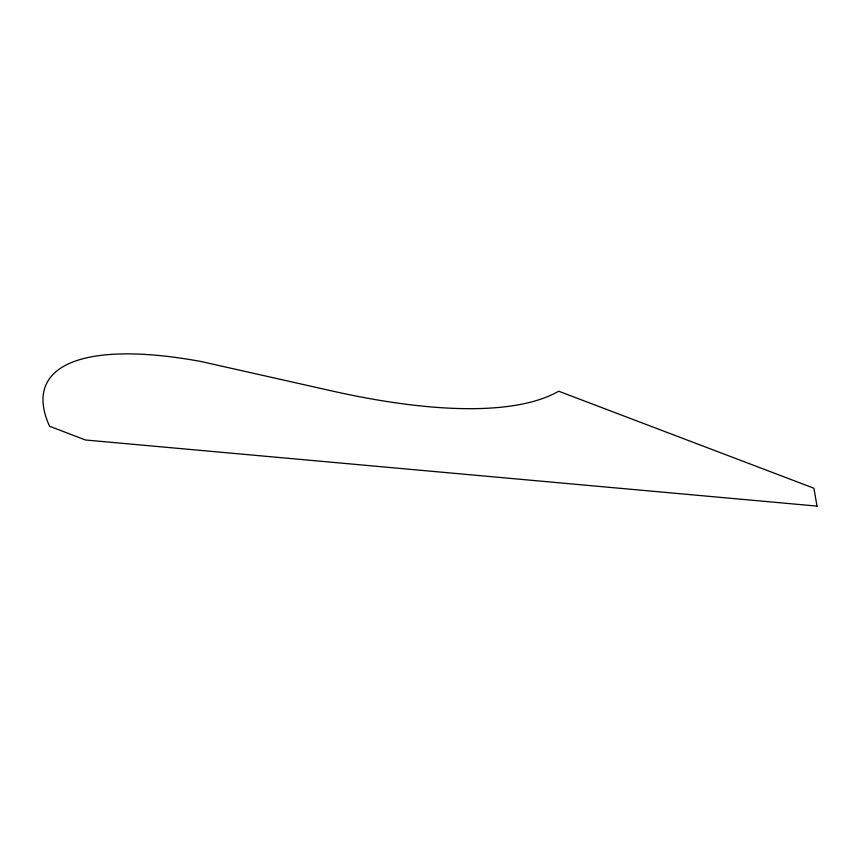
<?xml version="1.0" encoding="UTF-8"?>
<svg xmlns="http://www.w3.org/2000/svg" width="860" height="860" viewBox="0 0 860 860"><rect width="100%" height="100%" fill="white"/><g stroke="black" fill="none" stroke-linecap="round" stroke-linejoin="round"><path stroke-width="1.29" d="M817 506.099L85.484 439.998L49.557 426.248A361.748 110.585 24.6 0 1 200.96 361.49L335.669 391.794A506.443 154.822 24.6 0 0 558.71 391.225L813.925 488.222L817 506.099"/></g></svg>
